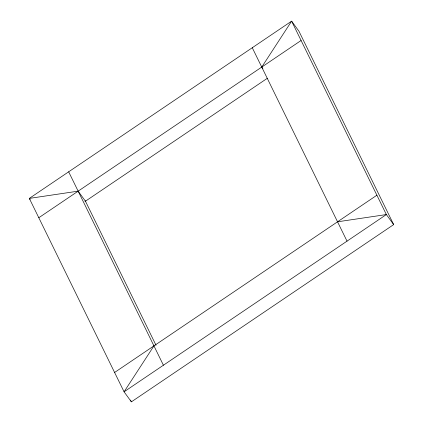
<?xml version="1.0" encoding="UTF-8"?>
<svg xmlns="http://www.w3.org/2000/svg" width="423" height="423" viewBox="0 0 423 423"><rect width="100%" height="100%" fill="white"/><g stroke="black" fill="none" stroke-linecap="round" stroke-linejoin="round"><path stroke-width="0.63" d="M153.94 345.882L124.071 391.809L131.384 401.85L393.676 224.597L298.929 31.191L291.616 21.15L29.324 198.403L124.071 391.809L386.368 214.556L291.616 21.15L261.747 67.077L262.9 68.663M38.8 217.745L301.091 40.492M84.986 201.512L267.421 78.229M114.596 372.467L376.893 195.215M337.549 221.805L386.368 214.556L393.676 224.597M85.451 201.195L78.144 191.154L29.324 198.403L30.091 199.46M252.272 47.736L347.024 241.147M85.277 200.84L156.024 345.253M68.669 171.817L163.415 365.223M130.522 400.089L131.384 401.85"/></g></svg>
